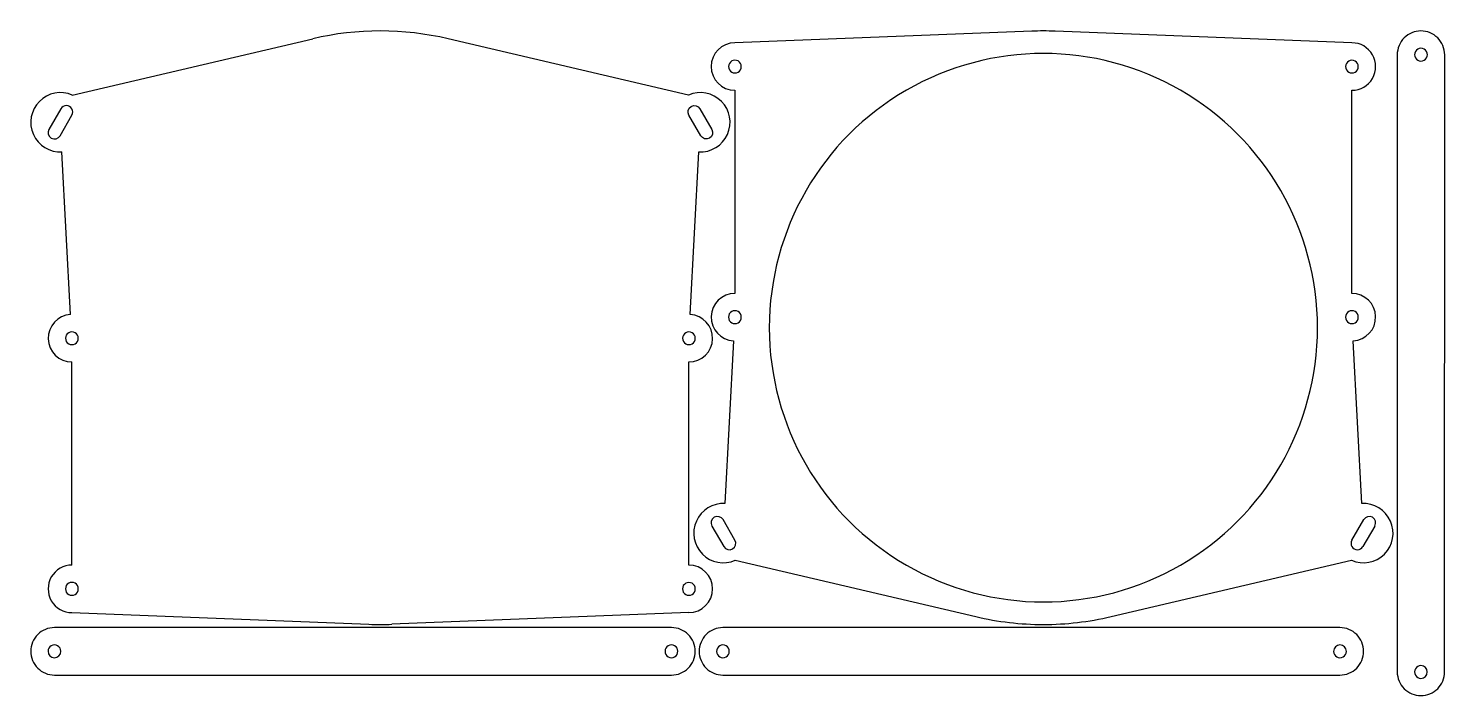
# Model space of a CAD drawing. Extents: x -146 to 451, y -36 to 245.
import ezdxf

# ---------------------------------------------------------------- set-up
doc = ezdxf.new("R2010")
doc.units = 0
doc.layers.add('Layer_1', color=7, linetype='CONTINUOUS')

msp = doc.modelspace()

# ---------------------------------------------------------------- linework, layer by layer
at = {"layer": 'Layer_1', "color": 7}
for p, q in [((-127.524475, 216.579011), (-26.220955, 240.303398)), ((132.094403, 216.574998), (30.791617, 240.302518)), ((276.77372, 243.500629), (151.669651, 238.600433)), ((411.669495, 238.596425), (286.562204, 243.500488)), ((430.764459, 233.596404), (430.760508, -26.403445)), ((450.760496, -26.403445), (450.764475, 233.596404)), ((148.969496, 228.600425), (148.969496, 228.600425)), ((408.969495, 228.596417), (408.969495, 228.596417)), ((440.764467, 230.896404), (440.764467, 230.896404)), ((151.669186, 218.600445), (151.666646, 133.030695)), ((411.669495, 133.026659), (411.669495, 218.596409)), ((-132.384948, 210.812415), (-132.384948, 210.812415)), ((136.954696, 210.808252), (141.954429, 202.147843)), ((141.954429, 202.147843), (141.954429, 202.147843)), ((-128.248298, 124.152077), (-131.884119, 192.64986)), ((132.815368, 124.148041), (136.453309, 192.645711)), ((148.96623, 123.030687), (148.96623, 123.030687)), ((408.969495, 123.026651), (408.969495, 123.026651)), ((-125.018251, 114.166152), (-125.018251, 114.166152)), ((134.985014, 114.162116), (134.985014, 114.162116)), ((166.169495, 118.596411), (166.169495, 118.596411)), ((151.135876, 113.044762), (147.497935, 44.547091)), ((415.835363, 44.542943), (412.199542, 113.040726)), ((-127.718251, 18.596394), (-127.718251, 104.166144)), ((132.282058, 18.592358), (132.284598, 104.162108)), ((151.673168, 29.084407), (146.673435, 37.744816)), ((411.659654, 29.080388), (416.659653, 37.740642)), ((141.996815, 35.04496), (141.996815, 35.04496)), ((421.336191, 35.040642), (416.336192, 26.380388)), ((151.856841, 20.617805), (253.159627, -3.109715)), ((310.172199, -3.110596), (411.475719, 20.613792)), ((-125.018251, 8.596386), (-125.018251, 8.596386)), ((134.981748, 8.592378), (134.981748, 8.592378)), ((-127.718251, -1.403622), (-2.61096, -6.307685)), ((132.281593, -1.40763), (7.177524, -6.307826)), ((124.942292, -7.717498), (-135.057557, -7.713547)), ((406.626201, -7.728993), (146.626351, -7.725014)), ((-137.75769, -17.713499), (-137.75769, -17.713499)), ((122.242292, -17.717506), (122.242292, -17.717506)), ((149.326352, -17.725022), (149.326352, -17.725022)), ((409.326334, -17.729029), (409.326334, -17.729029)), ((-135.057557, -27.713535), (124.942292, -27.717514)), ((146.626351, -27.72503), (406.626201, -27.728981)), ((440.760459, -29.103578), (440.760459, -29.103578))]:
    msp.add_line(p, q, dxfattribs=at)
for points in [[(30.791527, 240.301742), (12.041225, 244.694059), (-7.470392, 244.694638), (-26.220955, 240.303435)], [(339.419496, 218.622346), (303.683671, 239.254434), (259.65532, 239.254434), (223.919495, 218.622346)], [(286.562204, 243.500488), (283.300629, 243.628337), (280.035298, 243.628384), (276.77372, 243.500629)], [(433.693389, 240.667476), (431.842181, 238.816276), (430.764459, 236.214399), (430.764459, 233.596404)], [(440.764467, 243.59641), (438.146461, 243.59641), (435.544598, 242.518679), (433.693389, 240.667476)], [(447.835545, 240.667476), (445.984336, 242.518679), (443.382473, 243.59641), (440.764467, 243.59641)], [(450.764475, 233.596404), (450.764475, 236.214399), (449.686753, 238.816276), (447.835545, 240.667476)], [(151.669651, 238.600433), (146.151057, 238.594582), (141.680408, 234.119318), (141.680253, 228.600721)], [(420.329756, 233.596421), (418.543427, 236.690435), (415.242154, 238.596425), (411.669495, 238.596425)], [(420.329756, 223.596413), (422.116086, 226.690426), (422.116086, 230.502408), (420.329756, 233.596421)], [(438.426198, 234.946404), (437.943889, 234.111021), (437.943889, 233.081787), (438.426198, 232.246404)], [(440.764467, 236.296405), (439.79985, 236.296405), (438.908507, 235.781787), (438.426198, 234.946404)], [(443.102736, 234.946404), (442.620427, 235.781787), (441.729084, 236.296405), (440.764467, 236.296405)], [(443.102736, 232.246404), (443.585044, 233.081787), (443.585044, 234.111021), (443.102736, 234.946404)], [(141.680253, 228.600721), (141.680097, 223.082123), (146.150493, 218.606607), (151.669087, 218.600445)], [(150.319496, 230.938693), (149.484113, 230.456385), (148.969496, 229.565042), (148.969496, 228.600425)], [(148.969496, 228.600425), (148.969496, 227.635807), (149.484113, 226.744464), (150.319496, 226.262156)], [(153.019496, 230.938693), (152.184113, 231.421002), (151.154879, 231.421002), (150.319496, 230.938693)], [(154.369496, 228.600425), (154.369496, 229.565042), (153.854879, 230.456385), (153.019496, 230.938693)], [(153.019496, 226.262156), (153.854879, 226.744464), (154.369496, 227.635807), (154.369496, 228.600425)], [(410.319495, 230.934686), (409.484112, 230.452377), (408.969495, 229.561034), (408.969495, 228.596417)], [(408.969495, 228.596417), (408.969495, 227.6318), (409.484112, 226.740457), (410.319495, 226.258148)], [(413.019495, 230.934686), (412.184112, 231.416994), (411.154878, 231.416994), (410.319495, 230.934686)], [(414.369496, 228.596417), (414.369496, 229.561034), (413.854878, 230.452377), (413.019495, 230.934686)], [(413.019495, 226.258148), (413.854878, 226.740457), (414.369496, 227.6318), (414.369496, 228.596417)], [(438.426198, 232.246404), (438.908507, 231.411021), (439.79985, 230.896404), (440.764467, 230.896404)], [(440.764467, 230.896404), (441.729084, 230.896404), (442.620427, 231.411021), (443.102736, 232.246404)], [(150.319496, 226.262156), (151.154879, 225.779847), (152.184113, 225.779847), (153.019496, 226.262156)], [(410.319495, 226.258148), (411.154878, 225.77584), (412.184112, 225.77584), (413.019495, 226.258148)], [(411.669495, 218.596409), (415.242154, 218.596409), (418.543427, 220.5024), (420.329756, 223.596413)], [(-127.524475, 216.579011), (-132.256916, 218.655351), (-137.779176, 217.605387), (-141.419379, 213.937129)], [(145.989225, 213.932685), (142.349136, 217.601055), (136.826909, 218.651191), (132.094403, 216.574998)], [(223.919495, 218.622346), (188.183671, 197.990258), (166.169495, 159.860587), (166.169495, 118.596411)], [(397.169496, 118.596411), (397.169496, 159.860587), (375.15532, 197.990258), (339.419496, 218.622346)], [(-141.419379, 213.937129), (-145.059582, 210.268871), (-146.06712, 204.738713), (-143.954508, 200.022351)], [(-132.384948, 210.812415), (-132.384948, 210.812415), (-137.384947, 202.152161), (-137.384947, 202.152161)], [(-130.046679, 212.162415), (-131.011296, 212.162415), (-131.90264, 211.647798), (-132.384948, 210.812415)], [(-127.70841, 210.812415), (-128.190719, 211.647798), (-129.082062, 212.162415), (-130.046679, 212.162415)], [(-127.70841, 208.112415), (-127.226102, 208.947798), (-127.226102, 209.977032), (-127.70841, 210.812415)], [(132.278076, 208.108396), (131.533068, 209.39976), (131.975713, 211.050555), (133.266856, 211.795944)], [(133.266856, 211.795944), (134.558, 212.541334), (136.208926, 212.099176), (136.954696, 210.808252)], [(148.523924, 200.01783), (150.636681, 204.734126), (149.629314, 210.264315), (145.989225, 213.932685)], [(-132.708409, 199.452161), (-132.708409, 199.452161), (-127.70841, 208.112415), (-127.70841, 208.112415)], [(137.277809, 199.447987), (137.277809, 199.447987), (132.278076, 208.108396), (132.278076, 208.108396)], [(-143.954508, 200.022351), (-141.841897, 195.30599), (-137.044755, 192.375936), (-131.884119, 192.64986)], [(-137.384947, 202.152161), (-138.130531, 200.860771), (-137.688068, 199.209476), (-136.396678, 198.463892)], [(-136.396678, 198.463892), (-135.105287, 197.718307), (-133.453993, 198.16077), (-132.708409, 199.452161)], [(136.453309, 192.645711), (141.613935, 192.371629), (146.411167, 195.301534), (148.523924, 200.01783)], [(140.965604, 198.460373), (139.674491, 197.715001), (138.023605, 198.157119), (137.277809, 199.447987)], [(141.954429, 202.147843), (142.699377, 200.856485), (142.256717, 199.205745), (140.965604, 198.460373)], [(151.666541, 133.030695), (146.246905, 133.030937), (141.813469, 128.713848), (141.669618, 123.296121)], [(421.665808, 123.291776), (421.522128, 128.709387), (417.089011, 133.026566), (411.669495, 133.026659)], [(150.316231, 125.368956), (149.480848, 124.886647), (148.96623, 123.995304), (148.96623, 123.030687)], [(153.016231, 125.368956), (152.180848, 125.851264), (151.151614, 125.851264), (150.316231, 125.368956)], [(154.366231, 123.030687), (154.366231, 123.995304), (153.851614, 124.886647), (153.016231, 125.368956)], [(410.319495, 125.36492), (409.484112, 124.882611), (408.969495, 123.991268), (408.969495, 123.026651)], [(413.019495, 125.36492), (412.184112, 125.847228), (411.154878, 125.847228), (410.319495, 125.36492)], [(414.369496, 123.026651), (414.369496, 123.991268), (413.854878, 124.882611), (413.019495, 125.36492)], [(-128.248298, 124.152077), (-133.660191, 123.864724), (-137.858245, 119.318638), (-137.714564, 113.901027)], [(142.281626, 113.896682), (142.425477, 119.314409), (138.227381, 123.860682), (132.815368, 124.148041)], [(141.669618, 123.296121), (141.525767, 117.878394), (145.723863, 113.332121), (151.135876, 113.044762)], [(148.96623, 123.030687), (148.96623, 122.06607), (149.480847, 121.174727), (150.316231, 120.692418)], [(150.316231, 120.692418), (151.151614, 120.210109), (152.180848, 120.210109), (153.016231, 120.692418)], [(153.016231, 120.692418), (153.851614, 121.174727), (154.366231, 122.06607), (154.366231, 123.030687)], [(408.969495, 123.026651), (408.969495, 122.062034), (409.484112, 121.170691), (410.319495, 120.688382)], [(410.319495, 120.688382), (411.154878, 120.206074), (412.184112, 120.206074), (413.019495, 120.688382)], [(412.199542, 113.040726), (417.611435, 113.328079), (421.809489, 117.874165), (421.665808, 123.291776)], [(413.019495, 120.688382), (413.854878, 121.170691), (414.369496, 122.062034), (414.369496, 123.026651)], [(-137.714564, 113.901027), (-137.570884, 108.483416), (-133.137767, 104.166237), (-127.718251, 104.166144)], [(-129.068251, 116.504421), (-129.903634, 116.022112), (-130.418252, 115.130769), (-130.418252, 114.166152)], [(-130.418252, 114.166152), (-130.418252, 113.201535), (-129.903634, 112.310192), (-129.068251, 111.827883)], [(-126.368251, 116.504421), (-127.203634, 116.986729), (-128.232868, 116.986729), (-129.068251, 116.504421)], [(-125.018251, 114.166152), (-125.018251, 115.130769), (-125.532868, 116.022112), (-126.368251, 116.504421)], [(-126.368251, 111.827883), (-125.532868, 112.310192), (-125.018251, 113.201535), (-125.018251, 114.166152)], [(130.935013, 116.500385), (130.09963, 116.018076), (129.585013, 115.126733), (129.585013, 114.162116)], [(129.585013, 114.162116), (129.585013, 113.197499), (130.09963, 112.306156), (130.935013, 111.823847)], [(133.635013, 116.500385), (132.79963, 116.982694), (131.770396, 116.982694), (130.935013, 116.500385)], [(132.284703, 104.162108), (137.704339, 104.161866), (142.137775, 108.478955), (142.281626, 113.896682)], [(134.985014, 114.162116), (134.985014, 115.126733), (134.470397, 116.018076), (133.635013, 116.500385)], [(133.635013, 111.823847), (134.470396, 112.306156), (134.985014, 113.197499), (134.985014, 114.162116)], [(166.169495, 118.596411), (166.169495, 77.332236), (188.183671, 39.202565), (223.919495, 18.570477)], [(339.419496, 18.570477), (375.15532, 39.202565), (397.169496, 77.332236), (397.169496, 118.596411)], [(-129.068251, 111.827883), (-128.232868, 111.345574), (-127.203634, 111.345574), (-126.368251, 111.827883)], [(130.935013, 111.823847), (131.770396, 111.341539), (132.79963, 111.341539), (133.635013, 111.823847)], [(147.497935, 44.547091), (142.337309, 44.821174), (137.540077, 41.891268), (135.42732, 37.174973)], [(427.905752, 37.170452), (425.793141, 41.886813), (420.995999, 44.816866), (415.835363, 44.542943)], [(135.42732, 37.174973), (133.314563, 32.458677), (134.32193, 26.928488), (137.962019, 23.260118)], [(142.98564, 38.73243), (141.694527, 37.987058), (141.251867, 36.336318), (141.996815, 35.04496)], [(146.673435, 37.744816), (145.927639, 39.035684), (144.276753, 39.477801), (142.98564, 38.73243)], [(420.347922, 38.728911), (419.056531, 39.474495), (417.405237, 39.032032), (416.659653, 37.740642)], [(421.336191, 35.040642), (422.081775, 36.332032), (421.639312, 37.983326), (420.347922, 38.728911)], [(425.370623, 23.255674), (429.010826, 26.923932), (430.018364, 32.45409), (427.905752, 37.170452)], [(141.996815, 35.04496), (141.996815, 35.04496), (146.996548, 26.38455), (146.996548, 26.38455)], [(146.996548, 26.38455), (147.742318, 25.093627), (149.393244, 24.651469), (150.684388, 25.396858)], [(150.684388, 25.396858), (151.975531, 26.142248), (152.418176, 27.793043), (151.673168, 29.084407)], [(411.659654, 29.080388), (411.177346, 28.245005), (411.177346, 27.215771), (411.659654, 26.380388)], [(411.659654, 26.380388), (412.141963, 25.545005), (413.033306, 25.030387), (413.997923, 25.030387)], [(413.997923, 25.030387), (414.96254, 25.030387), (415.853884, 25.545005), (416.336192, 26.380388)], [(-127.718251, 18.596394), (-131.29091, 18.596394), (-134.592183, 16.690403), (-136.378512, 13.59639)], [(142.270991, 8.592082), (142.271147, 14.11068), (137.800751, 18.586196), (132.282157, 18.592358)], [(137.962019, 23.260118), (141.602108, 19.591748), (147.124335, 18.541612), (151.856841, 20.617805)], [(223.919495, 18.570477), (259.65532, -2.061611), (303.683671, -2.061611), (339.419496, 18.570477)], [(411.475719, 20.613792), (416.20816, 18.537451), (421.73042, 19.587416), (425.370623, 23.255674)], [(-136.378512, 13.59639), (-138.164842, 10.502377), (-138.164842, 6.690395), (-136.378512, 3.596382)], [(-129.068251, 10.934655), (-129.903634, 10.452346), (-130.418252, 9.561003), (-130.418252, 8.596386)], [(-130.418252, 8.596386), (-130.418252, 7.631769), (-129.903634, 6.740426), (-129.068251, 6.258117)], [(-126.368251, 10.934655), (-127.203634, 11.416963), (-128.232868, 11.416963), (-129.068251, 10.934655)], [(-129.068251, 6.258117), (-128.232868, 5.775808), (-127.203634, 5.775808), (-126.368251, 6.258117)], [(-125.018251, 8.596386), (-125.018251, 9.561003), (-125.532868, 10.452346), (-126.368251, 10.934655)], [(-126.368251, 6.258117), (-125.532868, 6.740426), (-125.018251, 7.631769), (-125.018251, 8.596386)], [(130.931748, 10.930647), (130.096365, 10.448338), (129.581748, 9.556995), (129.581748, 8.592378)], [(129.581748, 8.592378), (129.581748, 7.627761), (130.096365, 6.736418), (130.931748, 6.254109)], [(133.631748, 10.930647), (132.796365, 11.412956), (131.767131, 11.412956), (130.931748, 10.930647)], [(130.931748, 6.254109), (131.767131, 5.771801), (132.796365, 5.771801), (133.631748, 6.254109)], [(132.281593, -1.40763), (137.800187, -1.401779), (142.270836, 3.073485), (142.270991, 8.592082)], [(134.981748, 8.592378), (134.981748, 9.556995), (134.467131, 10.448338), (133.631748, 10.930647)], [(133.631748, 6.254109), (134.467131, 6.736418), (134.981748, 7.627761), (134.981748, 8.592378)], [(-136.378512, 3.596382), (-134.592183, 0.502368), (-131.29091, -1.403622), (-127.718251, -1.403622)], [(253.159627, -3.109715), (262.503754, -5.298331), (272.068844, -6.40357), (281.665862, -6.403587)], [(281.665863, -6.403587), (291.262881, -6.403866), (300.828005, -5.298923), (310.172199, -3.110596)], [(-142.12158, -10.646316), (-143.970502, -12.497242), (-145.046672, -15.097355), (-145.046672, -17.713527)], [(-135.057557, -7.713547), (-137.673729, -7.716369), (-140.272685, -8.795389), (-142.12158, -10.646316)], [(-2.61096, -6.307685), (0.650615, -6.435534), (3.915946, -6.435581), (7.177524, -6.307826)], [(132.013365, -10.646428), (130.162165, -8.79522), (127.560287, -7.717498), (124.942292, -7.717498)], [(134.942298, -17.717506), (134.942298, -15.0995), (133.864567, -12.497637), (132.013365, -10.646428)], [(139.555279, -10.653944), (137.704076, -12.505152), (136.626346, -15.107016), (136.626346, -17.725022)], [(146.626351, -7.725014), (144.008356, -7.725014), (141.406479, -8.802736), (139.555279, -10.653944)], [(413.690223, -10.661762), (411.841329, -8.810835), (409.242373, -7.731843), (406.626201, -7.728993)], [(416.615316, -17.729001), (416.615316, -15.112801), (415.539146, -12.512688), (413.690223, -10.661762)], [(-145.046672, -17.713527), (-145.046672, -20.329727), (-143.970502, -22.92984), (-142.12158, -24.780766)], [(-136.40965, -15.369596), (-137.246024, -15.853408), (-137.76011, -16.747274), (-137.75769, -17.713499)], [(-137.75769, -17.713499), (-137.753962, -19.202023), (-136.546227, -20.406737), (-135.057698, -20.406737)], [(-133.705747, -15.369596), (-134.542121, -14.885784), (-135.573276, -14.885784), (-136.40965, -15.369596)], [(-135.057698, -20.406737), (-133.569169, -20.406737), (-132.361434, -19.202023), (-132.357707, -17.713499)], [(-132.357707, -17.713499), (-132.355287, -16.747274), (-132.869373, -15.853408), (-133.705747, -15.369596)], [(123.592292, -15.379237), (122.756909, -15.861546), (122.242292, -16.752889), (122.242292, -17.717506)], [(122.242292, -17.717506), (122.242292, -18.682123), (122.756909, -19.573466), (123.592292, -20.055775)], [(126.292292, -15.379237), (125.45691, -14.896929), (124.427675, -14.896929), (123.592292, -15.379237)], [(127.642293, -17.717506), (127.642293, -16.752889), (127.127675, -15.861546), (126.292292, -15.379237)], [(126.292292, -20.055775), (127.127675, -19.573466), (127.642293, -18.682123), (127.642293, -17.717506)], [(132.013365, -24.788584), (133.864567, -22.937376), (134.942298, -20.335512), (134.942298, -17.717506)], [(136.626346, -17.725022), (136.626346, -20.343028), (137.704076, -22.944891), (139.555279, -24.7961)], [(145.276351, -15.386753), (144.440968, -15.869062), (143.926351, -16.760405), (143.926351, -17.725022)], [(143.926351, -17.725022), (143.926351, -18.689639), (144.440968, -19.580982), (145.276351, -20.063291)], [(147.976352, -15.386753), (147.140969, -14.904444), (146.111734, -14.904444), (145.276351, -15.386753)], [(149.326352, -17.725022), (149.326352, -16.760405), (148.811735, -15.869062), (147.976352, -15.386753)], [(147.976352, -20.063291), (148.811735, -19.580982), (149.326352, -18.689639), (149.326352, -17.725022)], [(403.92635, -17.729029), (403.923931, -18.695254), (404.438016, -19.58912), (405.274391, -20.072932)], [(406.626342, -15.035791), (405.137813, -15.035791), (403.930078, -16.240505), (403.92635, -17.729029)], [(409.326334, -17.729029), (409.322606, -16.240505), (408.114871, -15.035791), (406.626342, -15.035791)], [(407.978294, -20.072932), (408.814668, -19.58912), (409.328754, -18.695254), (409.326334, -17.729029)], [(413.690223, -24.796212), (415.539146, -22.945286), (416.615316, -20.345173), (416.615316, -17.729001)], [(123.592292, -20.055775), (124.427675, -20.538084), (125.45691, -20.538084), (126.292292, -20.055775)], [(145.276351, -20.063291), (146.111734, -20.545599), (147.140969, -20.545599), (147.976352, -20.063291)], [(405.274391, -20.072932), (406.110765, -20.556744), (407.14192, -20.556744), (407.978294, -20.072932)], [(440.760459, -23.703595), (439.794235, -23.701175), (438.900369, -24.215261), (438.416557, -25.051635)], [(443.453698, -26.403587), (443.453698, -24.915057), (442.248984, -23.707323), (440.760459, -23.703595)], [(-142.12158, -24.780766), (-140.272685, -26.631693), (-137.673729, -27.710685), (-135.057557, -27.713535)], [(124.942292, -27.717514), (127.560287, -27.717514), (130.162165, -26.639792), (132.013365, -24.788584)], [(139.555279, -24.7961), (141.406479, -26.647308), (144.008356, -27.72503), (146.626351, -27.72503)], [(406.626201, -27.728981), (409.242373, -27.726159), (411.841329, -26.647139), (413.690223, -24.796212)], [(430.760508, -26.403445), (430.76333, -29.019617), (431.84235, -31.618573), (433.693276, -33.467468)], [(438.416557, -25.051635), (437.932744, -25.888009), (437.932744, -26.919164), (438.416557, -27.755538)], [(438.416557, -27.755538), (438.900369, -28.591912), (439.794235, -29.105998), (440.760459, -29.103578)], [(440.760459, -29.103578), (442.248984, -29.099851), (443.453698, -27.892116), (443.453698, -26.403587)], [(447.827727, -33.467468), (449.678653, -31.618573), (450.757645, -29.019617), (450.760496, -26.403445)], [(433.693276, -33.467468), (435.544202, -35.31639), (438.144316, -36.39256), (440.760488, -36.39256)], [(440.760488, -36.39256), (443.376688, -36.39256), (445.976801, -35.31639), (447.827727, -33.467468)]]:
    msp.add_open_spline(points, degree=3, dxfattribs=at)

doc.saveas('drawing.dxf')
